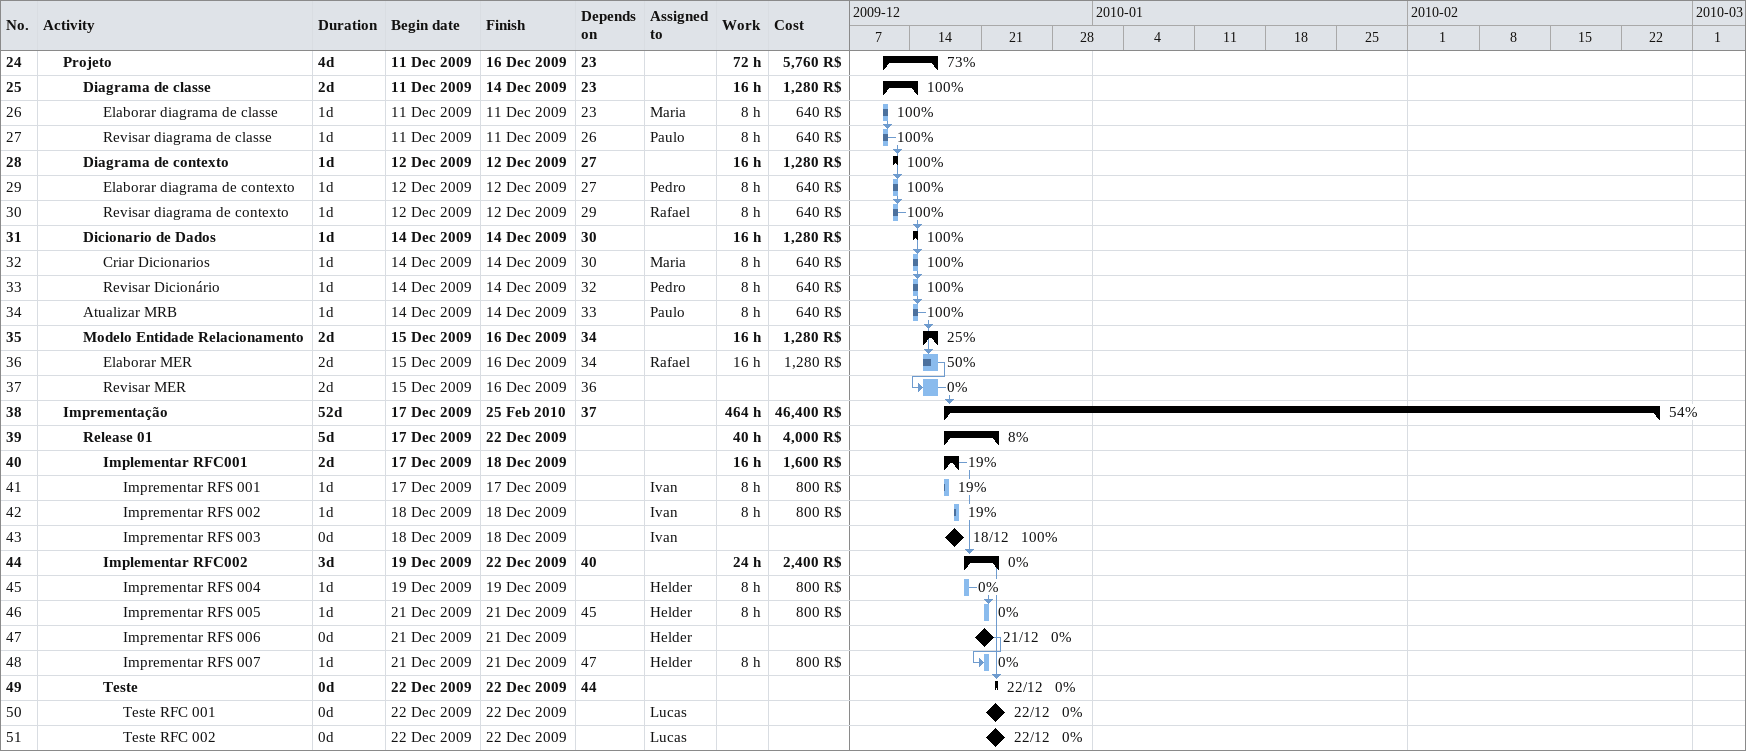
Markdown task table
| ID | Level | Task | Duration | Start | Finish | Predecessors | Resources | % complete | Work (h) | Cost (R$) |
|---|---|---|---|---|---|---|---|---|---|---|
| 24 | 2 | **Projeto** | 4d | 2009-12-11 | 2009-12-16 | 23 |  | 73 | 72 | 5760 |
| 25 | 3 | **Diagrama de classe** | 2d | 2009-12-11 | 2009-12-14 | 23 |  | 100 | 16 | 1280 |
| 26 | 4 | Elaborar diagrama de classe | 1d | 2009-12-11 | 2009-12-11 | 23 | Maria | 100 | 8 | 640 |
| 27 | 4 | Revisar diagrama de classe | 1d | 2009-12-11 | 2009-12-11 | 26 | Paulo | 100 | 8 | 640 |
| 28 | 3 | **Diagrama de contexto** | 1d | 2009-12-12 | 2009-12-12 | 27 |  | 100 | 16 | 1280 |
| 29 | 4 | Elaborar diagrama de contexto | 1d | 2009-12-12 | 2009-12-12 | 27 | Pedro | 100 | 8 | 640 |
| 30 | 4 | Revisar diagrama de contexto | 1d | 2009-12-12 | 2009-12-12 | 29 | Rafael | 100 | 8 | 640 |
| 31 | 3 | **Dicionario de Dados** | 1d | 2009-12-14 | 2009-12-14 | 30 |  | 100 | 16 | 1280 |
| 32 | 4 | Criar Dicionarios | 1d | 2009-12-14 | 2009-12-14 | 30 | Maria | 100 | 8 | 640 |
| 33 | 4 | Revisar Dicionário | 1d | 2009-12-14 | 2009-12-14 | 32 | Pedro | 100 | 8 | 640 |
| 34 | 3 | Atualizar MRB | 1d | 2009-12-14 | 2009-12-14 | 33 | Paulo | 100 | 8 | 640 |
| 35 | 3 | **Modelo Entidade Relacionamento** | 2d | 2009-12-15 | 2009-12-16 | 34 |  | 25 | 16 | 1280 |
| 36 | 4 | Elaborar MER | 2d | 2009-12-15 | 2009-12-16 | 34 | Rafael | 50 | 16 | 1280 |
| 37 | 4 | Revisar MER | 2d | 2009-12-15 | 2009-12-16 | 36 |  | 0 |  |  |
| 38 | 2 | **Imprementação** | 52d | 2009-12-17 | 2010-02-25 | 37 |  | 54 | 464 | 46400 |
| 39 | 3 | **Release 01** | 5d | 2009-12-17 | 2009-12-22 |  |  | 8 | 40 | 4000 |
| 40 | 4 | **Implementar RFC001** | 2d | 2009-12-17 | 2009-12-18 |  |  | 19 | 16 | 1600 |
| 41 | 5 | Imprementar RFS 001 | 1d | 2009-12-17 | 2009-12-17 |  | Ivan | 19 | 8 | 800 |
| 42 | 5 | Imprementar RFS 002 | 1d | 2009-12-18 | 2009-12-18 |  | Ivan | 19 | 8 | 800 |
| 43 | 5 | Imprementar RFS 003 | 0d | 2009-12-18 | 2009-12-18 |  | Ivan | 100 |  |  |
| 44 | 4 | **Implementar RFC002** | 3d | 2009-12-19 | 2009-12-22 | 40 |  | 0 | 24 | 2400 |
| 45 | 5 | Imprementar RFS 004 | 1d | 2009-12-19 | 2009-12-19 |  | Helder | 0 | 8 | 800 |
| 46 | 5 | Imprementar RFS 005 | 1d | 2009-12-21 | 2009-12-21 | 45 | Helder | 0 | 8 | 800 |
| 47 | 5 | Imprementar RFS 006 | 0d | 2009-12-21 | 2009-12-21 |  | Helder | 0 |  |  |
| 48 | 5 | Imprementar RFS 007 | 1d | 2009-12-21 | 2009-12-21 | 47 | Helder | 0 | 8 | 800 |
| 49 | 4 | **Teste** | 0d | 2009-12-22 | 2009-12-22 | 44 |  | 0 |  |  |
| 50 | 5 | Teste RFC 001 | 0d | 2009-12-22 | 2009-12-22 |  | Lucas | 0 |  |  |
| 51 | 5 | Teste RFC 002 | 0d | 2009-12-22 | 2009-12-22 |  | Lucas | 0 |  |  |
